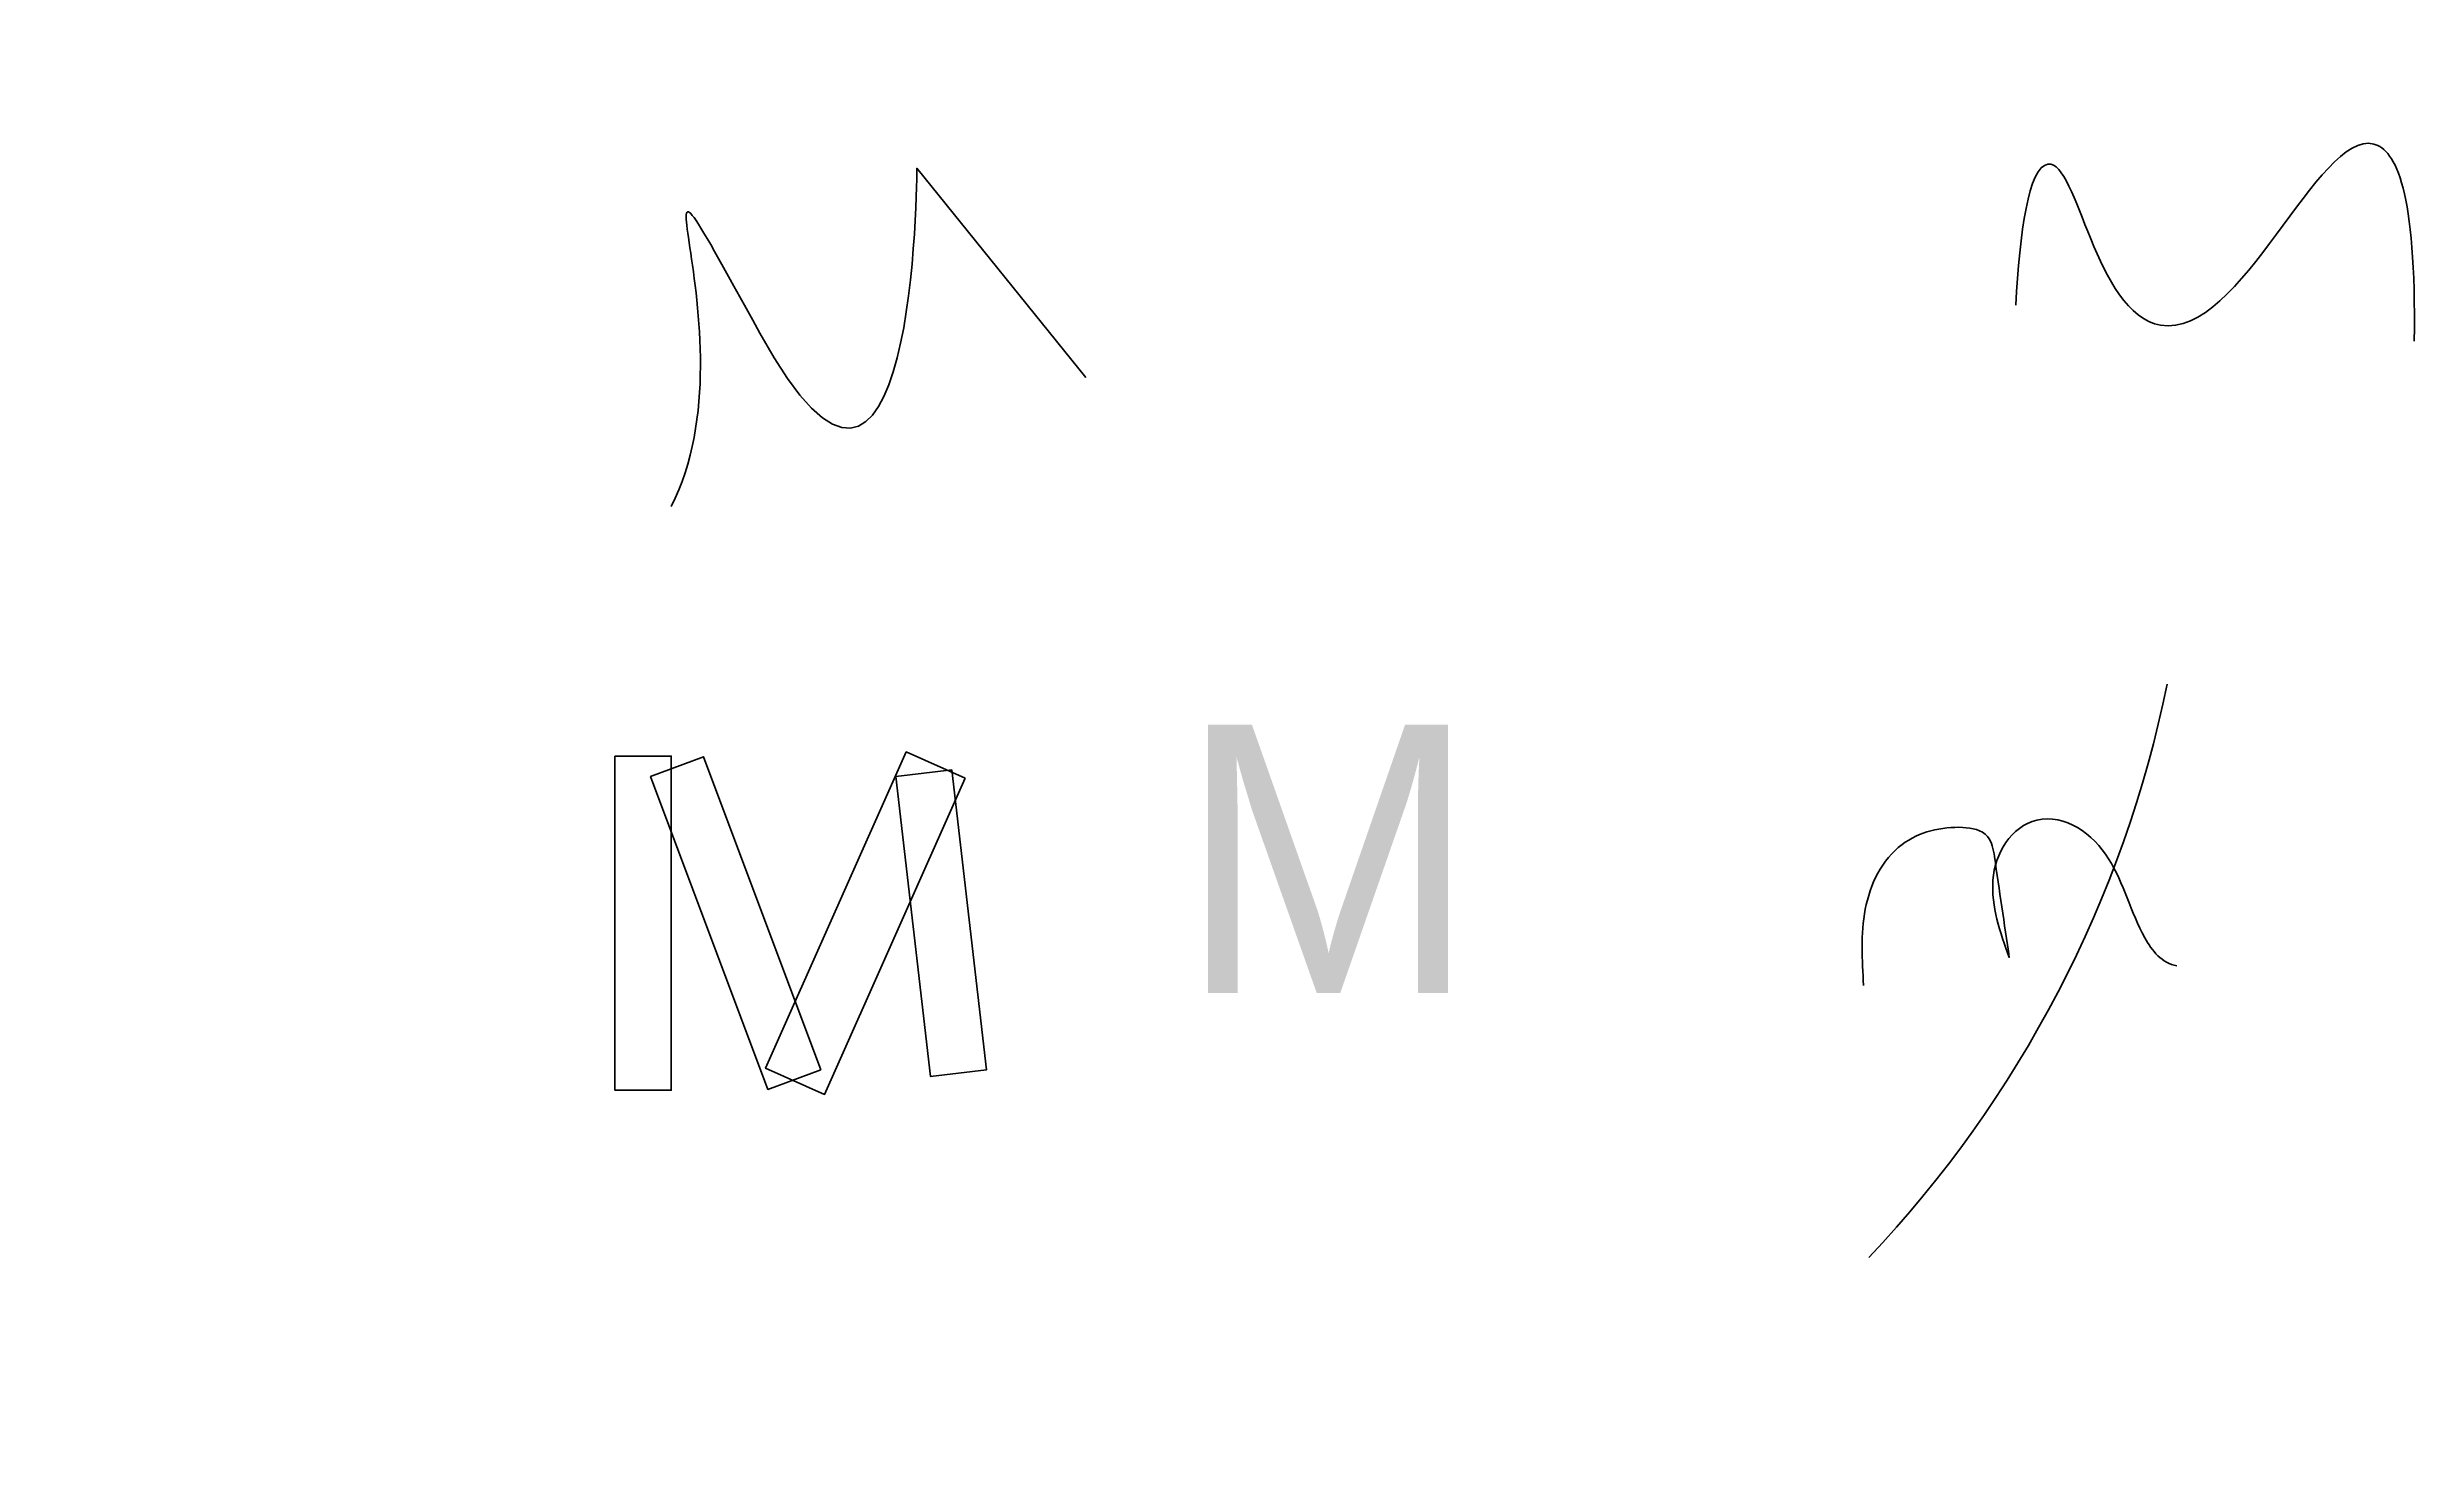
# Model space of a CAD drawing. Extents: x -64 to 311, y -334 to -112.
import ezdxf

# ---------------------------------------------------------------- set-up
doc = ezdxf.new("R2010")
doc.units = 0
doc.header["$MEASUREMENT"] = 0
doc.layers.add('Layer 1', color=7, linetype='Continuous', lineweight=0)

msp = doc.modelspace()

# ---------------------------------------------------------------- linework, layer by layer
at = {"layer": 'Layer 1', "color": 250, "lineweight": 35, "true_color": 0x231f20}
for points in [[(-63.88, -213.94)], [(-26.3, -221.59)], [(165.42, -334.32)]]:
    msp.add_lwpolyline(points, dxfattribs=at)
for points in [[(25.93, -224.13), (34.85, -224.13), (34.85, -277), (25.93, -277)], [(58.49, -273.75), (50.14, -276.88), (31.58, -227.38), (39.93, -224.25)], [(81.34, -227.61), (72.03, -223.47), (49.78, -273.53), (59.1, -277.66)], [(79.26, -226.33), (70.4, -227.35), (75.86, -274.81), (84.72, -273.79)]]:
    msp.add_lwpolyline(points, close=True, dxfattribs=at)
for points, knots in [([(34.85, -184.64), (48.86, -157.25), (24.02, -112.03), (48.86, -157.25), (73.7, -202.48), (73.7, -131.14), (73.7, -131.14), (73.7, -131.14), (100.45, -164.26), (100.45, -164.26)], [0, 0, 0, 0, 1, 1, 1, 2, 2, 2, 3, 3, 3, 3]), ([(247.59, -152.8), (248.22, -141.34), (249.6, -130.89), (252.68, -130.5), (257.45, -129.91), (260.09, -154.16), (270.52, -155.98), (283.23, -158.2), (295.44, -124.95), (304.27, -127.32), (307.68, -128.23), (311.03, -134.58), (310.64, -158.53)], [0, 0, 0, 0, 1, 1, 1, 2, 2, 2, 3, 3, 3, 4, 4, 4, 4]), ([(223.52, -260.41), (223.28, -256.39), (223.04, -252.33), (223.79, -248.38), (224.53, -244.44), (226.38, -240.55), (229.6, -238.13), (232.32, -236.09), (235.83, -235.27), (239.23, -235.43), (240.66, -235.49), (242.21, -235.79), (243.14, -236.88), (243.86, -237.74), (244.05, -238.91), (244.22, -240.02), (245, -245.34), (245.78, -250.67), (246.57, -255.99), (245.13, -252.04), (243.67, -247.95), (243.98, -243.76), (244.28, -239.57), (246.85, -235.24), (250.94, -234.27), (255.4, -233.22), (259.86, -236.47), (262.28, -240.37), (264.7, -244.27), (265.8, -248.85), (268, -252.87), (269.12, -254.91), (270.77, -256.96), (273.07, -257.31)], [0, 0, 0, 0, 1, 1, 1, 2, 2, 2, 3, 3, 3, 4, 4, 4, 5, 5, 5, 6, 6, 6, 7, 7, 7, 8, 8, 8, 9, 9, 9, 10, 10, 10, 11, 11, 11, 11])]:
    msp.add_open_spline(points, degree=3, knots=knots, dxfattribs=at)
msp.add_open_spline([(271.55, -212.75), (264.71, -246.6), (248.14, -278.43), (224.33, -303.44)], degree=3, dxfattribs=at)

# ---------------------------------------------------------------- texts
at = {"layer": 'Layer 1', "insert": (115.1, -261.64), "char_height": 0.2, "attachment_point": 7}
msp.add_mtext('\\C250;\\c2105123;\\FMyriad Pro|b0|i0|c1;\\H42.480000;\\W1.000000;M', dxfattribs=at)

doc.saveas('drawing.dxf')
